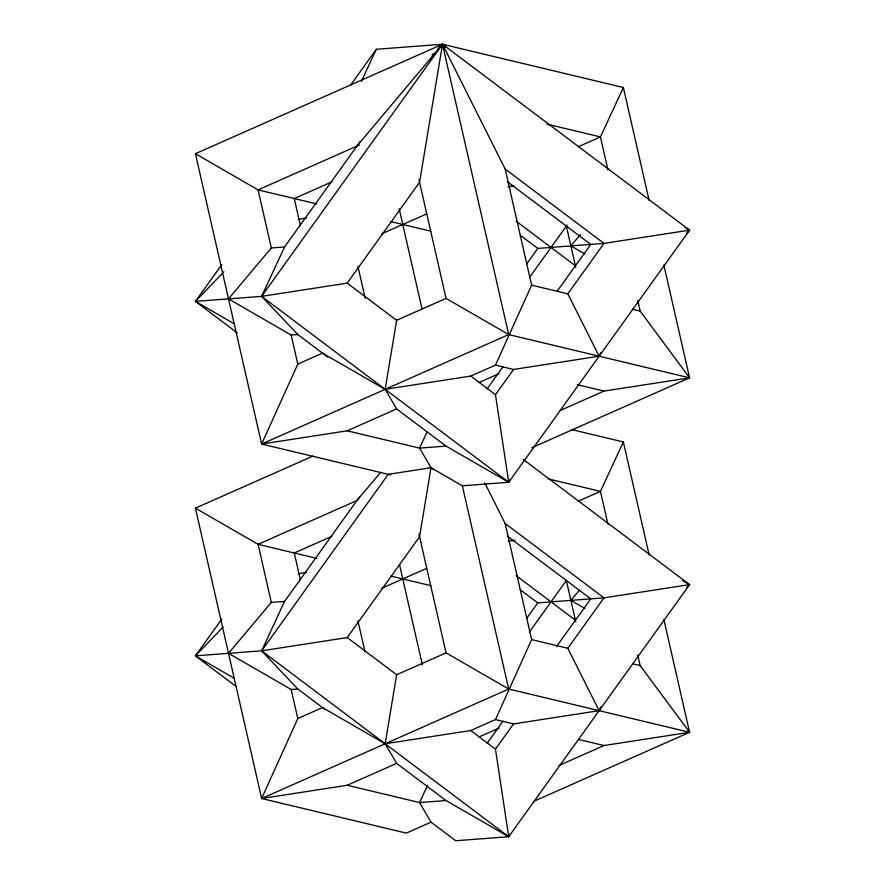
<?xml version="1.0" encoding="UTF-8"?>
<svg xmlns="http://www.w3.org/2000/svg" width="885" height="885" viewBox="0 0 885 885"><rect width="100%" height="100%" fill="white"/><g stroke="black" fill="none" stroke-linecap="round" stroke-linejoin="round"><path stroke-width="1.33" d="M663.839 264.936L689.581 377.851L508.709 334.585L446.051 298.411L396.635 320.304L385.163 389.323L396.635 408.914L446.051 446.095L508.709 482.27L689.581 230.155L442.5 44.25L376.291 49.283L350.681 84.982M663.839 619.389L689.581 732.293L508.709 689.039L446.051 652.864L396.635 674.757L385.163 743.765L396.635 763.368L446.051 800.549L508.709 836.723L689.581 584.609L523.234 459.448M649.125 200.419L623.372 87.504L442.5 44.25L195.419 153.713L261.628 444.049L347.219 430.807L419.567 448.109L431.028 467.711L419.567 536.73L347.219 637.576L261.628 650.818L195.419 655.851L221.825 619.035M390.816 474.946L261.628 444.049L297.802 364.089L322.505 353.148L385.163 389.323L470.754 376.081L495.467 365.129L531.642 285.169L505.158 169.035L442.5 44.25L439.369 46.872M509.849 834.256L508.709 836.723L455.742 840.75L431.028 822.154L406.326 833.106L261.628 798.502L297.802 718.543L322.505 707.591L385.163 743.765L470.754 730.523L495.467 719.582L531.642 639.623L505.158 523.489L484.891 483.11M441.372 46.75L442.5 44.25L445.597 46.971M360.129 141.622L284.561 246.948L261.628 296.364L195.419 301.398L221.825 264.582M361.39 81.409L376.291 49.283M359.321 497.193L284.561 601.402L261.628 650.818L297.802 689.006L324.684 709.228M427.024 432.057L419.567 448.109L446.051 446.095M623.372 87.504L600.439 136.921L607.962 169.92M509.849 479.803L508.709 482.27L462.357 485.799L431.028 467.711L388.238 474.327L261.628 650.818L508.709 836.723L495.467 749.119L513.554 723.908L599.145 710.666L600.86 706.96M495.467 365.129L513.554 369.454L599.145 356.212L600.86 352.507M427.588 785.26L419.567 802.562L431.028 822.154M571.4 429.524L623.372 441.958L600.439 491.374L607.962 524.362M327.959 357.241L297.802 334.552L261.628 296.364L347.219 283.123L419.567 182.277L442.5 44.25L444.934 47.536M526.531 264.117L537.781 248.431L603.99 243.397L689.581 230.155L684.857 227.434M529.318 277.68L567.108 225.022M487.015 389.002L502.968 366.755M557.229 291.121L590.749 244.404L507.293 181.613M261.628 444.049L508.709 334.585L442.5 44.25L261.628 296.364L508.709 482.27L495.467 394.666L513.554 369.454M599.145 356.212L567.816 293.82L603.99 243.397L505.158 169.035M526.531 618.571L537.781 602.884L603.99 597.851L689.581 584.609L682.49 580.516M529.318 632.133L566.3 580.582M487.015 743.455L502.968 721.209M556.433 646.681L590.749 598.857L507.293 536.056M599.145 710.666L567.816 648.274L603.99 597.851L505.158 523.489M284.561 246.948L271.319 247.955L228.518 298.887L291.176 335.061L297.802 334.552M356.909 146.102L442.5 44.25L442.909 46.949M284.561 601.402L271.319 602.408L228.518 653.329L291.176 689.503L297.802 689.006M380.495 472.49L356.909 500.545L258.077 544.33L195.419 508.156L312.825 456.14M580.494 234.481L570.891 245.919L585.073 254.106M579.62 589.974L570.891 600.362L585.073 608.559M237.28 332.893L195.419 301.398L223.927 271.728M432.046 55.124L433.949 53.155M437.743 49.195L439.646 47.215M236.273 686.594L195.419 655.851L222.976 627.166M686.727 233.131L689.581 230.155M686.727 587.574L689.581 584.609M359.376 145.007L258.077 189.888L195.419 153.713M331.941 181.845L294.251 198.539L300.358 225.343M381.778 233.795L426.647 213.916M578.204 146.777L600.439 136.921L546.853 124.11M347.219 430.807L396.635 408.914M478.929 382.552L499.04 373.647M560.205 410.485L603.99 391.093L689.581 377.851L640.165 311.122L637.764 300.568M331.941 536.288L294.251 552.992L300.358 579.786M531.774 447.755L689.581 377.851M381.778 588.248L426.647 568.369M578.204 501.22L600.439 491.374L548.191 478.873M195.419 508.156L261.628 798.502L508.709 689.039L462.357 485.799M261.628 798.502L347.219 785.26L396.635 763.368M478.929 737.006L499.04 728.101M558.955 765.492L603.99 745.535L689.581 732.293L640.165 665.575L637.764 655.022M533.467 801.456L689.581 732.293M298.245 219.292L306.398 218.031M508.145 186.823L513.588 185.983M298.245 573.745L306.398 572.484M508.145 541.266L514.937 540.215M446.051 800.549L419.567 802.562L347.219 785.26M316.753 203.915L258.077 189.888L271.319 247.955M390.86 221.648L430.918 231.228M531.642 285.169L567.816 293.82M632.41 309.274L640.165 311.122M577.197 384.676L603.99 391.093M316.753 558.369L258.077 544.33L271.319 602.408M390.86 576.091L430.918 585.671M531.642 639.623L567.816 648.274M632.41 663.717L640.165 665.575M495.467 719.582L513.554 723.908M578.536 739.451L603.99 745.535M195.419 301.398L234.425 323.921M195.419 655.851L234.425 678.375M516.143 221.184L575.184 265.611M520.214 235.211L537.781 248.431M347.219 283.123L396.635 320.304M470.754 376.081L495.467 394.666M431.028 467.711L433.185 469.327M516.143 575.626L575.184 620.053M520.214 589.664L537.781 602.884M347.219 637.576L396.635 674.757M470.754 730.523L495.467 749.119M623.372 441.958L649.125 554.862M566.3 225.819L575.781 267.358M566.3 580.261L575.781 621.801M418.959 179.644L446.051 298.411M399.168 208.661L422.023 308.92M357.927 266.407L365.228 298.444M418.959 534.086L446.051 652.864M399.467 564.42L422.333 664.701M357.927 620.861L364.93 651.559M291.176 335.061L297.802 364.089M291.176 689.503L297.802 718.543"/></g></svg>
